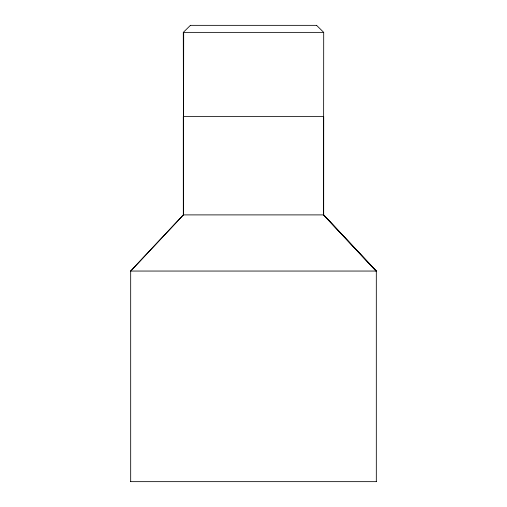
<?xml version="1.0" encoding="UTF-8"?>
<svg xmlns="http://www.w3.org/2000/svg" width="507" height="507" viewBox="0 0 507 507"><rect width="100%" height="100%" fill="white"/><g stroke="black" fill="none" stroke-linecap="round" stroke-linejoin="round"><path stroke-width="0.76" d="M376.321 481.65L376.314 271.049L323.669 214.892L323.7 116.61L183.3 116.61L183.331 214.892L130.679 271.049L130.686 481.65M130.686 271.049L183.439 214.892L183.686 32.372M316.571 25.35L323.7 32.372L323.561 214.892L376.029 271.049M183.439 116.61L183.3 32.372L190.429 25.35M190.321 25.35L316.679 25.35M183.3 32.372L323.7 32.372M183.3 214.892L323.7 214.892M130.648 271.049L376.352 271.049M130.648 481.65L376.352 481.65M323.561 214.892L376.314 271.049"/></g></svg>
